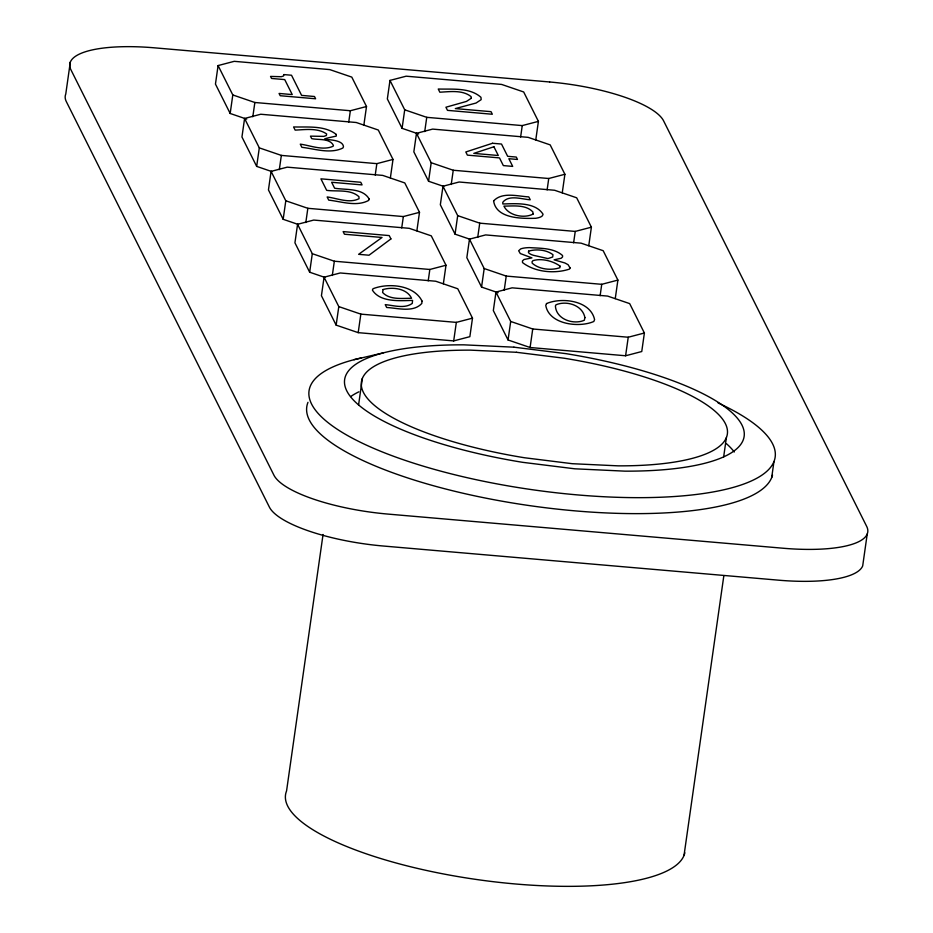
<?xml version="1.0" encoding="UTF-8"?>
<svg xmlns="http://www.w3.org/2000/svg" width="933" height="933" viewBox="0 0 933 933"><rect width="100%" height="100%" fill="white"/><g stroke="black" fill="none" stroke-linecap="round" stroke-linejoin="round"><path stroke-width="1.4" d="M70.302 62.114L65.765 94.058A100.881 28.491 8.1 0 0 66.336 101.627L269.369 507.074A100.881 28.491 8.1 0 0 383.381 546.027L778.554 580.174A100.881 28.491 8.1 0 0 862.698 565.876L867.235 533.944M363.87 125.034L366.506 106.514L351.788 77.112L329.746 69.59L234.241 61.333L218.089 65.567L215.453 84.087L230.171 113.476L246.709 119.132M230.171 113.476L232.807 94.956L218.089 65.567M390.367 177.946L393.003 159.426L378.285 130.025L356.243 122.503L260.739 114.246L244.586 118.468L241.95 136.999L256.668 166.389L271.818 171.567M252.82 116.742L254.849 102.49L232.807 94.956M256.668 166.389L259.304 147.869L244.586 118.468M416.864 230.859L419.5 212.327L404.782 182.938L382.74 175.404L287.236 167.159L271.083 171.38L268.447 189.912L283.166 219.302L298.315 224.48M279.317 169.643L281.346 155.403L259.304 147.869M283.166 219.302L285.801 200.782L271.083 171.38M443.362 283.772L445.997 265.24L431.279 235.851L409.225 228.317L313.733 220.071L297.58 224.293L294.933 242.813L309.663 272.214L324.812 277.393M305.814 222.555L307.843 208.304L285.801 200.782M309.663 272.214L312.298 253.694L297.58 224.293M324.066 277.206L321.43 295.726L336.148 325.127L358.202 332.649L453.695 340.907L469.859 336.673L472.495 318.153L457.765 288.764L435.723 281.23L340.23 272.972L324.066 277.206L338.796 306.595L336.148 325.127M348.732 122.141L350.353 110.735L366.506 106.514M332.311 275.468L334.341 261.217L312.298 253.694M323.051 534.492L286.559 790.951A201.773 56.983 8.1 0 0 468.273 878.256A201.773 56.983 8.1 0 0 684.834 852.809M375.229 175.054L376.85 163.648L393.003 159.426M535.775 139.892L538.411 121.372L523.681 91.97L501.639 84.437L406.147 76.191L389.982 80.413L387.347 98.945L402.076 128.334L418.602 133.979M358.202 332.649L360.838 314.129L338.796 306.595M358.599 404.852L362.342 378.471M402.076 128.334L404.712 109.814L389.982 80.413M401.715 227.955L403.348 216.561L419.5 212.327M562.261 192.804L564.897 174.273L550.178 144.883L528.136 137.349L432.644 129.104L416.48 133.326L413.844 151.857L428.562 181.247L443.723 186.425M424.725 131.588L426.754 117.336L404.712 109.814M428.562 181.247L431.198 162.727L416.48 133.326M428.212 280.868L429.833 269.474L445.997 265.24M588.758 245.706L591.394 227.186L576.676 197.796L554.634 190.262L459.129 182.005L442.977 186.238L440.341 204.759L455.059 234.16L470.22 239.338M451.222 184.501L453.251 170.249L431.198 162.727M455.059 234.16L457.695 215.628L442.977 186.238M453.695 340.907L456.33 322.386L472.495 318.153M615.255 298.618L617.891 280.098L603.173 250.697L581.131 243.175L485.626 234.918L469.474 239.151L466.838 257.671L481.556 287.072L498.094 292.717M477.719 237.414L479.737 223.162L457.695 215.628M481.556 287.072L484.192 268.541L469.474 239.151M495.971 292.064L493.335 310.584L508.053 339.974L530.096 347.508L625.6 355.765L641.752 351.531L644.388 333.011L629.67 303.61L607.628 296.088L512.124 287.831L495.971 292.064L510.689 321.453L508.053 339.974M520.626 136.999L522.247 125.593L538.411 121.372M504.205 290.326L506.234 276.075L484.192 268.541M547.123 189.9L548.744 178.506L564.897 174.273M530.096 347.508L532.731 328.987L510.689 321.453M573.62 242.813L575.241 231.419L591.394 227.186M600.117 295.726L601.738 284.32L617.891 280.098M625.6 355.765L628.236 337.233L644.388 333.011M723.646 456.96L726.41 437.519M684.029 855.421L723.81 575.906M771.696 477.533L773.958 461.567M353.98 359.706L383.125 352.919M254.849 102.49L350.353 110.735M426.754 117.336L522.247 125.593M281.346 155.403L376.85 163.648M453.251 170.249L548.744 178.506M307.843 208.304L403.348 216.561M479.737 223.162L575.241 231.419M334.341 261.217L429.833 269.474M506.234 276.075L601.738 284.32M360.838 314.129L456.33 322.386M532.731 328.987L628.236 337.233M772.524 474.979A235.396 66.476 8.1 0 1 519.133 504.053A235.396 66.476 8.1 0 1 307.972 402.333M718.083 402.939A235.396 66.476 8.1 0 1 704.928 493.289A235.396 66.476 8.1 0 1 384.606 452.855A235.396 66.476 8.1 0 1 361.409 357.91M350.75 396.537A201.773 56.983 8.1 0 1 358.902 391.813M726.515 443.77A201.773 56.983 8.1 0 1 734.283 451.992M584.909 317.628L584.315 320.264C573.573 324.976 556.196 319.506 555.403 305.989L555.986 304.799C566.448 300.344 582.554 305.033 584.909 317.628M559.963 266.033L559.917 267.701C551.24 270.64 539.321 269.544 532.218 263.211L532.032 261.788L532.988 260.634C541.502 258.044 552.814 260.913 559.963 266.033M336.323 134.48L336.207 136.125C306.654 142.411 342.796 135.693 343.449 146.819L342.854 148.032C330.235 154.225 315.051 148.86 301.86 147.309L300.274 144.137C310.782 145.571 322.806 150.854 333.116 146.259L333.431 145.42C329.676 138.026 318.596 140.16 311.704 138.632L310.456 136.136L323.903 136.381L326.398 135.472L326.62 133.944C317.78 127.763 305.453 129.629 295.166 130.119L293.58 126.946C307.633 127.331 324.731 125.232 336.323 134.48M493.604 200.922C496.193 218.719 521.465 218.707 535.682 218.287A23.605 6.659 8.1 0 0 542.446 215.675L543.076 214.275C535.274 201.925 515.937 203.639 502.84 203.977L502.77 202.309C508.847 194.437 521.78 199.254 530.236 199.767L528.801 196.898C517.512 196.268 502.246 191.685 493.604 200.922M422.019 301.044L421.786 303.47C413.261 312.8 397.936 308.112 386.67 307.493L385.236 304.625C393.889 305.476 404.595 308.963 412.258 303.435L412.573 300.403C399.487 300.741 380.197 302.444 372.395 290.128L373.013 288.74C388.268 282.746 413.937 284.833 422.019 301.044M528.614 251.129L528.451 252.423A10.625 2.997 8.1 0 0 533.653 255.362L547.963 258.581L552.686 257.007L552.989 254.721C546.446 249.694 536.393 248.866 528.614 251.129M283.947 74.582L283.504 76.005L281.206 76.716L270.535 76.413L271.561 78.454L284.728 79.597L292.239 94.583L279.06 93.44L280.203 95.726L315.622 98.781L314.479 96.507L301.604 95.388L291.516 75.235L283.947 74.582M369.2 199.079L368.663 200.42C356.616 206.974 341.536 201.54 328.731 200.129L327.145 196.956C337.373 198.274 349.257 203.697 359.03 198.694L358.937 196.688C350.586 189.002 337.116 191.766 326.678 190.355L320.917 178.833L360.768 182.273L362.086 184.909L331.647 182.273L334.62 188.221C345.816 190.099 362.844 187.79 369.2 199.079M546.528 303.575L545.758 305.429C549.129 324.626 579.393 327.95 593.82 321.477L594.589 319.622C590.484 300.356 561.654 297.056 546.528 303.575M570.086 267.958L569.457 269.101C554.727 274.01 534.971 272.226 522.527 262.581L522.445 260.913L524.008 259.514L531.938 257.881L520.299 253.554L518.655 250.755L520.696 248.913A21.307 6.018 8.1 0 1 529.361 247.607C540.417 248.376 553.782 247.758 562.541 255.514L562.576 256.948L561.176 258.243L554.097 259.829L564.873 262.966L568.069 264.68L570.086 267.958M383.055 289.557L382.6 292.472C389.632 300.111 402.158 298.245 411.558 298.28C406.893 288.414 392.525 286.688 383.055 289.557M533.081 214.089C524.241 218.684 508.59 215.78 503.913 206.111C513.325 206.111 525.757 204.339 532.86 211.919L533.081 214.089M471.212 98.315L466.453 101.429L445.927 107.225L447.49 110.362L492.332 114.246L491.038 111.668L455.327 108.59L476.075 103.027L481.171 99.644L480.962 97.312C469.754 87.294 452.283 89.463 438.253 89.02L439.851 92.204C450.126 91.679 462.535 89.766 471.083 96.6L471.212 98.315M390.915 238.93L369.013 255.222L358.622 254.324L382.017 237.472L344.452 234.23L343.134 231.594L389.236 235.583L390.915 238.93M493.907 146.761L473.801 153.385L498.292 155.496L493.907 146.761M492.531 143.262L465.812 151.974L467.386 155.135L499.493 157.899L503.342 165.596L512.707 166.401L508.858 158.715L517.488 159.461L516.287 157.059L507.657 156.312L501.511 144.044L492.531 143.262M513.92 347.181L463.818 344.837A201.773 56.983 8.1 0 0 346.796 390.915A201.773 56.983 8.1 0 0 522.655 462.325L574.833 468.809L624.935 471.153A201.773 56.983 8.1 0 0 741.968 425.075A201.773 56.983 8.1 0 0 566.098 353.665L513.92 347.181M516.485 352.289L470.594 350.143A184.816 52.19 8.1 0 0 363.404 392.361A184.816 52.19 8.1 0 0 524.486 457.753L572.279 463.701L618.159 465.847A184.816 52.19 8.1 0 0 725.361 423.629A184.816 52.19 8.1 0 0 564.278 358.237L516.485 352.289M549.619 81.976L154.446 47.828A100.881 28.491 8.1 0 0 70.885 69.695L273.905 475.142A100.881 28.491 8.1 0 0 387.93 514.083L783.102 548.231A100.881 28.491 8.1 0 0 866.664 526.364L663.631 120.917A100.881 28.491 8.1 0 0 549.619 81.976"/></g></svg>
